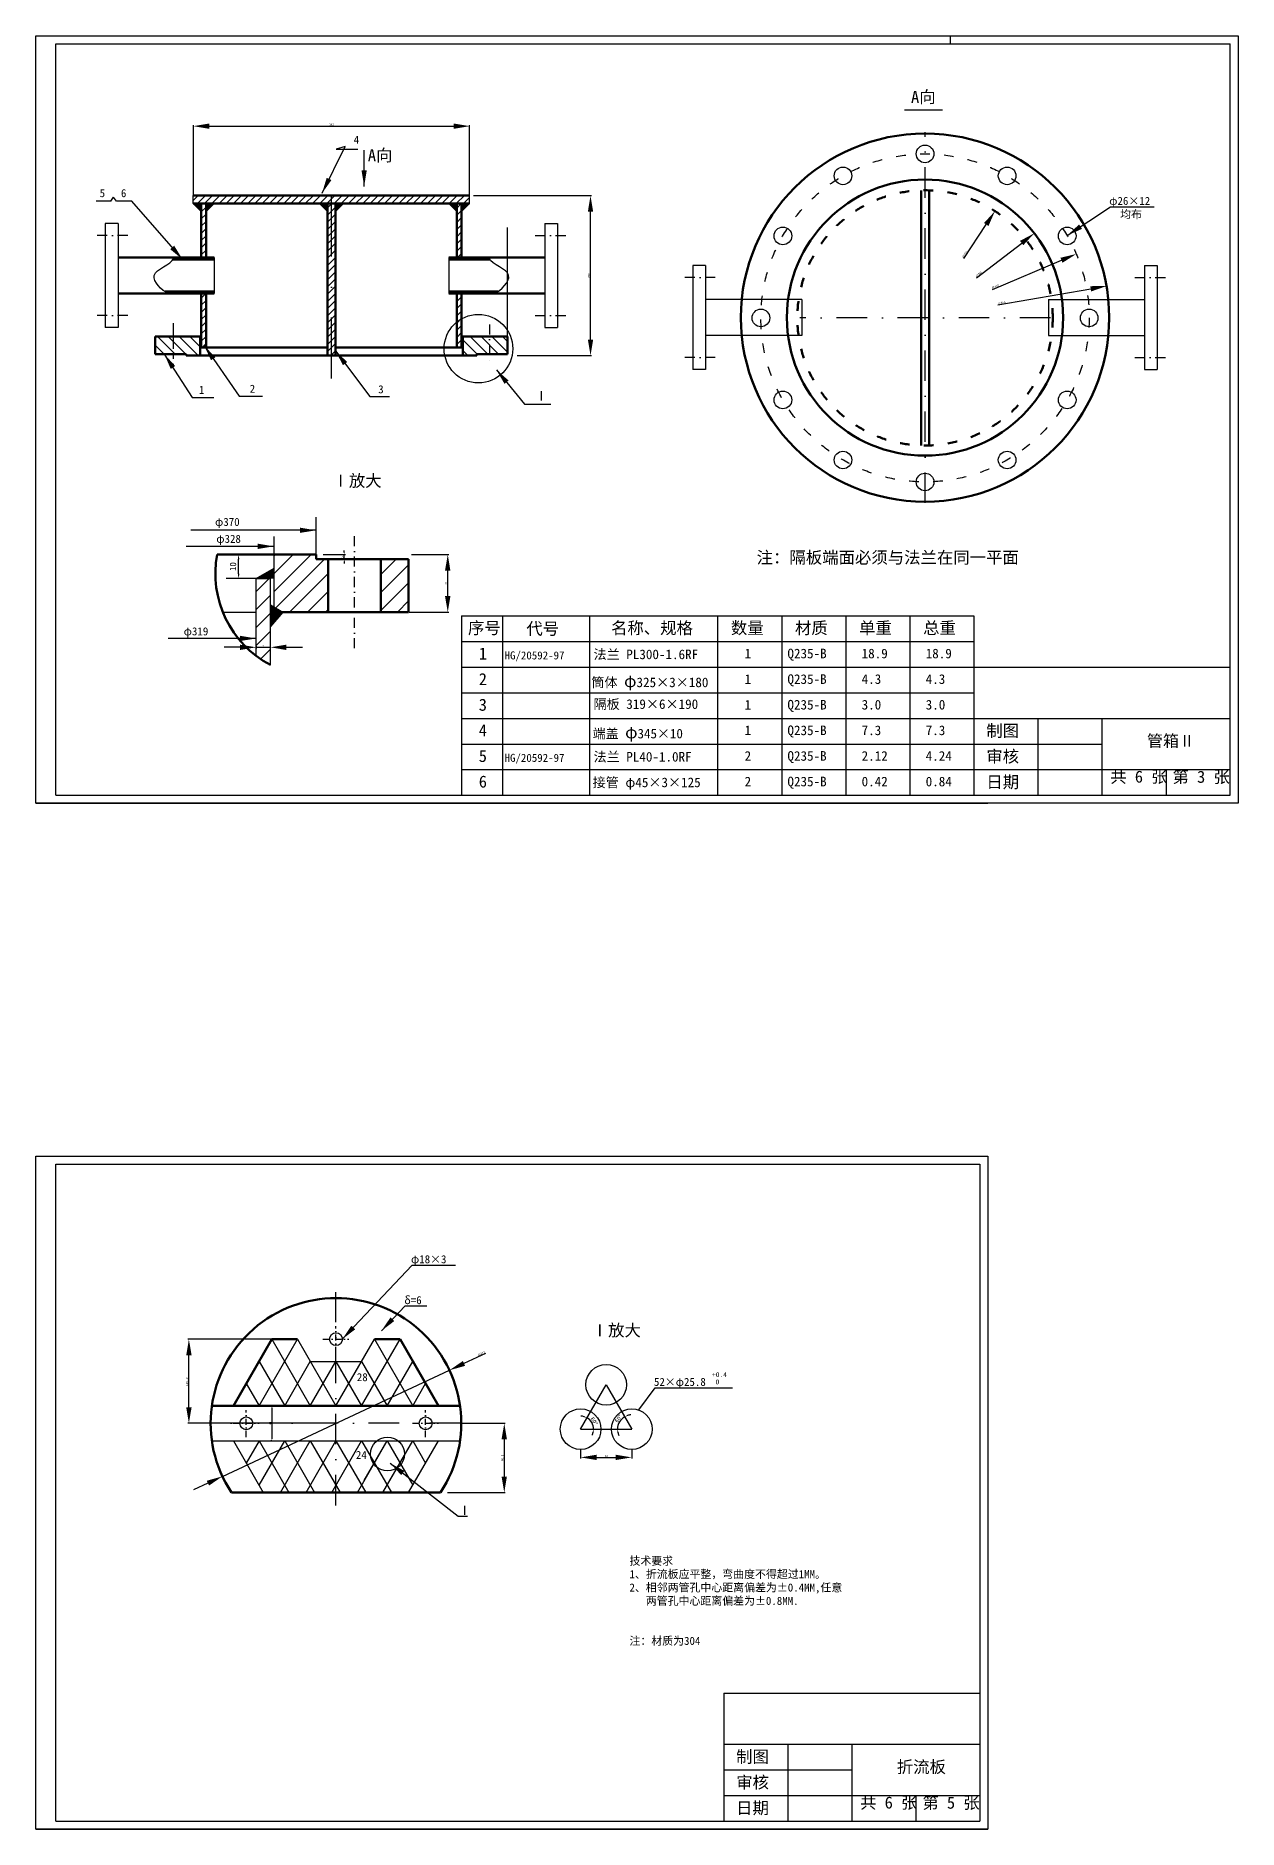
# Model space of a CAD drawing. Header units: millimetres. Extents: x 587 to 7218, y 317 to 4068.
# Drawn here: x 5717 to 7218, y 746 to 2987 of the extents above; entities that cross this region are included whole.
import ezdxf

# ---------------------------------------------------------------- set-up
doc = ezdxf.new("R2010")
doc.units = ezdxf.units.MM
for name, pattern in [('ACAD_ISO03W100', [30, 12, -18]), ('CENTER', [50.8, 31.75, -6.35, 6.35, -6.35]), ('DASHDOTX2', [50.8, 25.4, -12.7, 0, -12.7])]:
    doc.linetypes.add(name, pattern=pattern)
doc.dimstyles.new('ISO-25', dxfattribs={"dimtxt": 2.5, "dimasz": 2.5, "dimexe": 1.25, "dimexo": 0.625, "dimtad": 1, "dimtxsty": 'Standard', "dimcen": 2.5, "dimadec": 0, "dimazin": 0, "dimtfac": 1, "dimtmove": 0, "dimatfit": 3, "dimfxl": 0, "dimarcsym": 0})
doc.dimstyles.new('小标注', dxfattribs={"dimtxt": 3, "dimasz": 2, "dimexe": 1.25, "dimexo": 1, "dimgap": 1, "dimtad": 1, "dimtxsty": 'Standard', "dimcen": 2.5, "dimadec": 0, "dimazin": 0, "dimtfac": 1, "dimtmove": 0, "dimatfit": 3, "dimfxl": 0, "dimarcsym": 0})
pattern_1 = [(45, (36.517, -2495.119), (-11.22532, 11.22532), [])]
pattern_2 = [(45, (416.811, -2272.231), (-4.490128, 4.490128), [])]
pattern_3 = [(315, (411.19, 7718.965), (-6.735192, -6.735192), [])]

# ---------------------------------------------------------------- blocks, each defined once
blk = doc.blocks.new('*D83')
at = {"color": 0, "lineweight": -2}
for p, q in [((6278.2, 1340.7), (6251.4, 1328.2)), ((5949.8, 1187.1), (6233.3, 1319.7)), ((5931.7, 1178.6), (5913.6, 1170.1))]:
    blk.add_line(p, q, dxfattribs=at)
at = {"color": 0}
for points in [[(6250, 1331.2), (6252.9, 1325.2), (6233.3, 1319.7)], [(5930.3, 1181.6), (5933.1, 1175.6), (5949.8, 1187.1)]]:
    blk.add_solid(points, dxfattribs=at)
at = {"layer": 'Defpoints', "color": 0}
for p in [(6233.3, 1319.7), (5949.8, 1187.1)]:
    blk.add_point(p, dxfattribs=at)
at = {"color": 0, "insert": (6273.1, 1340.4), "char_height": 2.5, "attachment_point": 5, "rotation": 25.0715}
blk.add_mtext('∅313', dxfattribs=at)
blk = doc.blocks.new('*D84')
at = {"color": 0, "lineweight": -2}
for start, end in [(120, 180), (94.2811, 107.1406), (192.8594, 205.7189)]:
    blk.add_arc((6461.1, 1246.1), 17.9, start, end, dxfattribs=at)
at = {"color": 0}
for points in [[(6456.1, 1262.6), (6455.6, 1263.8), (6452.2, 1261.6)], [(6443, 1242.1), (6444.4, 1242.2), (6443.2, 1246.1)]]:
    blk.add_solid(points, dxfattribs=at)
at = {"layer": 'Defpoints', "color": 0}
for p in [(6429.1, 1301.6), (6397.1, 1246.1), (6444.3, 1252.3), (6461.1, 1246.1), (6461.1, 1246.1)]:
    blk.add_point(p, dxfattribs=at)
at = {"color": 0, "insert": (6444.3, 1259.4), "char_height": 5, "attachment_point": 5, "rotation": 51.6897}
blk.add_mtext('60°', dxfattribs=at)
blk = doc.blocks.new('*D86')
at = {"color": 0, "lineweight": -2}
blk.add_line((6891.6, 2684.8), (6948, 2728.4), dxfattribs=at)
at = {"color": 0}
blk.add_solid([(6945.9, 2731.1), (6950, 2725.8), (6963.8, 2740.6)], dxfattribs=at)
at = {"layer": 'Defpoints', "color": 0}
for p in [(6963.8, 2740.6), (6690.8, 2529.7)]:
    blk.add_point(p, dxfattribs=at)
at = {"color": 0, "insert": (6894.5, 2689.5), "char_height": 2.5, "attachment_point": 5, "rotation": 37.6834}
blk.add_mtext('∅345', dxfattribs=at)
blk = doc.blocks.new('*D87')
at = {"color": 0, "lineweight": -2}
blk.add_line((6918.3, 2651), (7034.2, 2671.2), dxfattribs=at)
at = {"color": 0}
blk.add_solid([(7033.6, 2674.5), (7034.7, 2667.9), (7053.9, 2674.6)], dxfattribs=at)
at = {"layer": 'Defpoints', "color": 0}
for p in [(7053.9, 2674.6), (6600.7, 2595.8)]:
    blk.add_point(p, dxfattribs=at)
at = {"color": 0, "insert": (6922.9, 2653.7), "char_height": 2.5, "attachment_point": 5, "rotation": 9.8737}
blk.add_mtext('∅460', dxfattribs=at)
blk = doc.blocks.new('*D88')
at = {"color": 0, "lineweight": -2}
blk.add_line((6911.5, 2670.4), (6997.7, 2706.9), dxfattribs=at)
at = {"color": 0}
blk.add_solid([(6996.4, 2710), (6999, 2703.8), (7016.1, 2714.7)], dxfattribs=at)
at = {"layer": 'Defpoints', "color": 0}
for p in [(7016.1, 2714.7), (6638.5, 2555)]:
    blk.add_point(p, dxfattribs=at)
at = {"color": 0, "insert": (6915, 2674), "char_height": 2.5, "attachment_point": 5, "rotation": 22.9276}
blk.add_mtext('∅410', dxfattribs=at)
blk = doc.blocks.new('*D89')
at = {"color": 0, "lineweight": -2}
blk.add_line((6875.9, 2709.1), (6903.7, 2751.5), dxfattribs=at)
at = {"color": 0}
blk.add_solid([(6900.9, 2753.4), (6906.5, 2749.7), (6914.6, 2768.3)], dxfattribs=at)
at = {"layer": 'Defpoints', "color": 0}
for p in [(6914.6, 2768.3), (6739.9, 2501.4)]:
    blk.add_point(p, dxfattribs=at)
at = {"color": 0, "insert": (6876.9, 2714.1), "char_height": 2.5, "attachment_point": 5, "rotation": 56.7971}
blk.add_mtext('∅319', dxfattribs=at)
blk = doc.blocks.new('*D90')
at = {"color": 0, "lineweight": -2}
for p, q in [((6185.9, 2339.1), (6232.4, 2339.1)), ((6231.2, 2287.1), (6231.2, 2319.1)), ((6182.9, 2267.1), (6232.4, 2267.1))]:
    blk.add_line(p, q, dxfattribs=at)
at = {"color": 0}
for points in [[(6227.8, 2319.1), (6234.5, 2319.1), (6231.2, 2339.1)], [(6227.8, 2287.1), (6234.5, 2287.1), (6231.2, 2267.1)]]:
    blk.add_solid(points, dxfattribs=at)
at = {"layer": 'Defpoints', "color": 0}
for p in [(6185.3, 2339.1), (6231.2, 2339.1), (6182.3, 2267.1)]:
    blk.add_point(p, dxfattribs=at)
at = {"color": 0, "insert": (6229.3, 2303.1), "char_height": 2.5, "attachment_point": 5, "rotation": 90}
blk.add_mtext('32', dxfattribs=at)
blk = doc.blocks.new('*D91')
at = {"color": 0, "lineweight": -2}
for p, q in [((5972.5, 2339.1), (5968.8, 2339.1)), ((5970, 2315.1), (5970, 2333.1)), ((5972.5, 2309.1), (5968.8, 2309.1))]:
    blk.add_line(p, q, dxfattribs=at)
at = {"color": 0}
for points in [[(5969, 2333.1), (5971, 2333.1), (5970, 2339.1)], [(5969, 2315.1), (5971, 2315.1), (5970, 2309.1)]]:
    blk.add_solid(points, dxfattribs=at)
at = {"layer": 'Defpoints', "color": 0}
for p in [(5970, 2339.1), (5973.1, 2339.1), (5973.1, 2309.1)]:
    blk.add_point(p, dxfattribs=at)
at = {"color": 0, "insert": (5963, 2324.1), "char_height": 8, "attachment_point": 5, "rotation": 90}
blk.add_mtext('10', dxfattribs=at)
blk = doc.blocks.new('*D67')
at = {"color": 0, "lineweight": -2}
for p, q in [((5971.8, 2223.2), (5951.8, 2223.2)), ((5991.8, 2224.7), (5991.8, 2221.9)), ((5991.8, 2223.2), (6009.8, 2223.2)), ((6009.8, 2223.8), (6009.8, 2224.4)), ((6029.8, 2223.2), (6049.8, 2223.2))]:
    blk.add_line(p, q, dxfattribs=at)
at = {"color": 0}
for points in [[(5971.8, 2226.5), (5971.8, 2219.8), (5991.8, 2223.2)], [(6029.8, 2226.5), (6029.8, 2219.8), (6009.8, 2223.2)]]:
    blk.add_solid(points, dxfattribs=at)
at = {"layer": 'Defpoints', "color": 0}
for p in [(5991.8, 2225.4), (6009.8, 2223.2), (6009.8, 2223.2)]:
    blk.add_point(p, dxfattribs=at)
at = {"color": 0, "insert": (6000.8, 2225), "char_height": 2.5, "attachment_point": 5}
blk.add_mtext('3', dxfattribs=at)
blk = doc.blocks.new('*D68')
at = {"color": 0, "lineweight": -2}
for p, q in [((6075.8, 2339.1), (6103.3, 2339.1)), ((6088.8, 2333.1), (6103.3, 2333.1)), ((6102, 2341.6), (6102, 2344.1)), ((6102, 2333.1), (6102, 2339.1)), ((6102, 2330.6), (6102, 2328.1))]:
    blk.add_line(p, q, dxfattribs=at)
at = {"color": 0}
for points in [[(6101.6, 2341.6), (6102.4, 2341.6), (6102, 2339.1)], [(6101.6, 2330.6), (6102.4, 2330.6), (6102, 2333.1)]]:
    blk.add_solid(points, dxfattribs=at)
at = {"layer": 'Defpoints', "color": 0}
for p in [(6075.1, 2339.1), (6088.2, 2333.1), (6102, 2339.1)]:
    blk.add_point(p, dxfattribs=at)
at = {"color": 0, "insert": (6100.1, 2336.1), "char_height": 2.5, "attachment_point": 5, "rotation": 90}
blk.add_mtext('2', dxfattribs=at)
blk = doc.blocks.new('*D99')
at = {"color": 0, "lineweight": -2}
for p, q in [((5913.5, 2788.4), (5913.5, 2875.7)), ((5933.5, 2874.5), (6238.5, 2874.5)), ((6258.5, 2788.4), (6258.5, 2875.7))]:
    blk.add_line(p, q, dxfattribs=at)
at = {"color": 0}
for points in [[(5933.5, 2877.8), (5933.5, 2871.1), (5913.5, 2874.5)], [(6238.5, 2877.8), (6238.5, 2871.1), (6258.5, 2874.5)]]:
    blk.add_solid(points, dxfattribs=at)
at = {"layer": 'Defpoints', "color": 0}
for p in [(6258.5, 2874.5), (5913.5, 2787.7), (6258.5, 2787.7)]:
    blk.add_point(p, dxfattribs=at)
at = {"color": 0, "insert": (6086, 2876.3), "char_height": 2.5, "attachment_point": 5}
blk.add_mtext('345', dxfattribs=at)
blk = doc.blocks.new('*D69')
at = {"color": 0, "lineweight": -2}
for p, q in [((6010.9, 1358.5), (5906.7, 1358.5)), ((5907.9, 1273.4), (5907.9, 1338.5)), ((6090.9, 1253.4), (5906.7, 1253.4))]:
    blk.add_line(p, q, dxfattribs=at)
at = {"color": 0}
for points in [[(5904.6, 1338.5), (5911.3, 1338.5), (5907.9, 1358.5)], [(5904.6, 1273.4), (5911.3, 1273.4), (5907.9, 1253.4)]]:
    blk.add_solid(points, dxfattribs=at)
at = {"layer": 'Defpoints', "color": 0}
for p in [(5907.9, 1358.5), (6011.6, 1358.5), (6091.6, 1253.4)]:
    blk.add_point(p, dxfattribs=at)
at = {"color": 0, "insert": (5905.9, 1306), "char_height": 2.5, "attachment_point": 5, "rotation": 90}
blk.add_mtext('105,14', dxfattribs=at)
blk = doc.blocks.new('*D71')
at = {"color": 0, "lineweight": -2}
for p, q in [((6263.3, 2787.7), (6410.8, 2787.7)), ((6409.5, 2607.7), (6409.5, 2767.7)), ((6317.9, 2587.7), (6410.8, 2587.7))]:
    blk.add_line(p, q, dxfattribs=at)
at = {"color": 0}
for points in [[(6406.2, 2767.7), (6412.8, 2767.7), (6409.5, 2787.7)], [(6406.2, 2607.7), (6412.8, 2607.7), (6409.5, 2587.7)]]:
    blk.add_solid(points, dxfattribs=at)
at = {"layer": 'Defpoints', "color": 0}
for p in [(6262.6, 2787.7), (6409.5, 2787.7), (6317.2, 2587.7)]:
    blk.add_point(p, dxfattribs=at)
at = {"color": 0, "insert": (6407.6, 2687.7), "char_height": 2.5, "attachment_point": 5, "rotation": 90}
blk.add_mtext('200', dxfattribs=at)
blk = doc.blocks.new('*D101')
at = {"color": 0, "lineweight": -2}
for p, q in [((6247.4, 1253.4), (6303, 1253.4)), ((6301.8, 1233.4), (6301.8, 1186.9)), ((6230.9, 1166.9), (6303, 1166.9))]:
    blk.add_line(p, q, dxfattribs=at)
at = {"color": 0}
for points in [[(6298.4, 1233.4), (6305.1, 1233.4), (6301.8, 1253.4)], [(6298.4, 1186.9), (6305.1, 1186.9), (6301.8, 1166.9)]]:
    blk.add_solid(points, dxfattribs=at)
at = {"layer": 'Defpoints', "color": 0}
for p in [(6246.8, 1253.4), (6230.3, 1166.9), (6301.8, 1166.9)]:
    blk.add_point(p, dxfattribs=at)
at = {"color": 0, "insert": (6299.7, 1210.2), "char_height": 2.5, "attachment_point": 5, "rotation": 90}
blk.add_mtext('86,5', dxfattribs=at)
blk = doc.blocks.new('*D104')
at = {"color": 0, "lineweight": -2}
for start, end in [(74.2112, 88.4224), (0, 60), (331.5776, 345.7888)]:
    blk.add_arc((6397.1, 1246.1), 16.2, start, end, dxfattribs=at)
at = {"color": 0}
for points in [[(6401.8, 1262.3), (6401.2, 1261.1), (6405.2, 1260.2)], [(6412.1, 1242.3), (6413.4, 1242.1), (6413.3, 1246.1)]]:
    blk.add_solid(points, dxfattribs=at)
at = {"layer": 'Defpoints', "color": 0}
for p in [(6429.1, 1301.6), (6397.1, 1246.1), (6397.1, 1246.1), (6412.3, 1251.7), (6461.1, 1246.1)]:
    blk.add_point(p, dxfattribs=at)
at = {"color": 0, "insert": (6414.1, 1256), "char_height": 5, "attachment_point": 5, "rotation": 300}
blk.add_mtext('60°', dxfattribs=at)
blk = doc.blocks.new('*D78')
at = {"color": 0, "lineweight": -2}
for p, q in [((6397.1, 1220.1), (6397.1, 1209.5)), ((6417.1, 1210.8), (6441.1, 1210.8)), ((6461.1, 1220.1), (6461.1, 1209.5))]:
    blk.add_line(p, q, dxfattribs=at)
at = {"color": 0}
for points in [[(6417.1, 1214.1), (6417.1, 1207.5), (6397.1, 1210.8)], [(6441.1, 1214.1), (6441.1, 1207.5), (6461.1, 1210.8)]]:
    blk.add_solid(points, dxfattribs=at)
at = {"layer": 'Defpoints', "color": 0}
for p in [(6397.1, 1220.7), (6461.1, 1220.7), (6461.1, 1210.8)]:
    blk.add_point(p, dxfattribs=at)
at = {"color": 0, "insert": (6429.1, 1212.7), "char_height": 2.5, "attachment_point": 5}
blk.add_mtext('32', dxfattribs=at)
blk = doc.blocks.new('*D79')
at = {"color": 0, "lineweight": -2}
for p, q in [((6010.9, 1275.4), (6010.3, 1275.4)), ((6011.6, 1272.9), (6011.6, 1233.9)), ((6010.9, 1231.4), (6010.3, 1231.4))]:
    blk.add_line(p, q, dxfattribs=at)
at = {"color": 0}
for points in [[(6011.2, 1272.9), (6012, 1272.9), (6011.6, 1275.4)], [(6011.2, 1233.9), (6012, 1233.9), (6011.6, 1231.4)]]:
    blk.add_solid(points, dxfattribs=at)
at = {"layer": 'Defpoints', "color": 0}
for p in [(6011.6, 1275.4), (6011.6, 1231.4), (6011.6, 1231.4)]:
    blk.add_point(p, dxfattribs=at)
at = {"color": 0, "insert": (6009.7, 1253.4), "char_height": 2.5, "attachment_point": 5, "rotation": 90}
blk.add_mtext('44', dxfattribs=at)

msp = doc.modelspace()

# ---------------------------------------------------------------- hatches: boundary and pattern name
h = msp.add_hatch()
h.set_pattern_fill('ANSI31', color=256, scale=2, style=0)
h.set_pattern_definition([(45, (2152.5487, -2308.4515), (-4.490128, 4.490128), [])])
h.paths.add_polyline_path([(6258.454, 2777.726), (6258.454, 2787.726), (5913.454, 2787.726), (5913.454, 2777.726)])
at = {"ltscale": 0.5}
for points in [[(5913.454, 2777.726), (5923.454, 2777.726), (5923.454, 2767.726)], [(5929.454, 2777.726), (5939.454, 2777.726), (5929.454, 2767.726)], [(6080.954, 2777.726), (6070.954, 2777.726), (6080.954, 2767.726)], [(6100.954, 2777.726), (6090.954, 2777.726), (6090.954, 2767.726)], [(6242.454, 2777.726), (6232.454, 2777.726), (6242.454, 2767.726)], [(6258.454, 2777.726), (6248.454, 2777.726), (6248.454, 2767.726)]]:
    msp.add_hatch(color=256, dxfattribs=at).paths.add_polyline_path(points)
h = msp.add_hatch()
h.set_pattern_fill('ANSI31', color=256, scale=2, style=0)
h.set_pattern_definition(pattern_2)
h.paths.add_polyline_path([(5923.454, 2710.226), (5929.454, 2710.226), (5929.454, 2777.726), (5923.454, 2777.726)])
h.paths.add_polyline_path([(5929.454, 2665.226), (5923.454, 2665.226), (5923.454, 2597.726), (5929.454, 2597.726)])
h = msp.add_hatch()
h.set_pattern_fill('ANSI31', color=256, scale=2, style=0)
h.set_pattern_definition(pattern_2)
h.paths.add_polyline_path([(6085.954, 2587.726), (6090.954, 2587.726), (6090.954, 2698.725), (6090.954, 2777.726), (6085.954, 2777.726)])
h.paths.add_polyline_path([(6085.954, 2777.726), (6080.954, 2777.726), (6080.954, 2698.725), (6080.954, 2587.726), (6085.954, 2587.726)])
h = msp.add_hatch()
h.set_pattern_fill('ANSI31', color=256, scale=2, style=0)
h.set_pattern_definition(pattern_2)
h.paths.add_polyline_path([(6248.454, 2777.726), (6242.454, 2777.726), (6242.454, 2710.226), (6248.454, 2710.226)])
h.paths.add_polyline_path([(6248.454, 2665.226), (6242.454, 2665.226), (6242.454, 2629.599, -0.04247092), (6248.454, 2633.699)])
h.paths.add_polyline_path([(6248.454, 2633.699, 0.04247092), (6242.454, 2629.599), (6242.454, 2597.726), (6248.454, 2597.726)])
h = msp.add_hatch(dxfattribs=at)
h.set_pattern_fill('ANSI31', color=256, scale=2, angle=90, style=0)
h.set_pattern_definition([(45, (11755.097, -2272.231), (4.490128, -4.490128), [])])
edge = h.paths.add_edge_path()
edge.add_spline(control_points=[(5888.01, 2707.726), (5888.567, 2708.514), (5889.039, 2709.345), (5889.405, 2710.226)], knot_values=[59.50647783, 59.50647783, 59.50647783, 59.50647783, 62.37035569, 62.37035569, 62.37035569, 62.37035569], degree=3, periodic=0)
edge.add_line((5889.405, 2710.226), (5939.454, 2710.226))
edge.add_line((5939.454, 2710.226), (5939.454, 2707.726))
edge.add_line((5939.454, 2707.726), (5888.01, 2707.726))
edge = h.paths.add_edge_path()
edge.add_spline(control_points=[(5882.826, 2665.226), (5881.288, 2665.847), (5879.694, 2666.701), (5878.118, 2667.726)], knot_values=[0, 0, 0, 0, 4.97665959, 4.97665959, 4.97665959, 4.97665959], degree=3, periodic=0)
edge.add_line((5878.118, 2667.726), (5939.454, 2667.726))
edge.add_line((5939.454, 2667.726), (5939.454, 2665.226))
edge.add_line((5939.454, 2665.226), (5882.826, 2665.226))
h = msp.add_hatch(dxfattribs=at)
h.set_pattern_fill('ANSI31', color=256, scale=2, angle=90, style=0)
h.set_pattern_definition([(135, (416.811, -2272.231), (-4.490128, -4.490128), [])])
edge = h.paths.add_edge_path()
edge.add_spline(control_points=[(6283.898, 2707.726), (6283.341, 2708.514), (6282.869, 2709.345), (6282.503, 2710.226)], knot_values=[59.50647783, 59.50647783, 59.50647783, 59.50647783, 62.37035569, 62.37035569, 62.37035569, 62.37035569], degree=3, periodic=0)
edge.add_line((6282.503, 2710.226), (6232.454, 2710.226))
edge.add_line((6232.454, 2710.226), (6232.454, 2707.726))
edge.add_line((6232.454, 2707.726), (6283.898, 2707.726))
edge = h.paths.add_edge_path()
edge.add_spline(control_points=[(6289.082, 2665.226), (6290.62, 2665.847), (6292.214, 2666.701), (6293.79, 2667.726)], knot_values=[0, 0, 0, 0, 4.97665959, 4.97665959, 4.97665959, 4.97665959], degree=3, periodic=0)
edge.add_line((6293.79, 2667.726), (6232.454, 2667.726))
edge.add_line((6232.454, 2667.726), (6232.454, 2665.226))
edge.add_line((6232.454, 2665.226), (6289.082, 2665.226))
h = msp.add_hatch()
h.set_pattern_fill('ANSI31', color=256, scale=3, style=0)
h.set_pattern_definition(pattern_3)
h.paths.add_polyline_path([(5888.454, 2611.726), (5888.454, 2589.726), (5904.454, 2589.726), (5904.454, 2587.726), (5921.954, 2587.726), (5921.954, 2611.726)])
h.paths.add_polyline_path([(5865.954, 2589.726), (5888.454, 2589.726), (5888.454, 2611.726), (5865.954, 2611.726)])
h = msp.add_hatch()
h.set_pattern_fill('ANSI31', color=256, scale=3, style=0)
h.set_pattern_definition(pattern_3)
h.paths.add_polyline_path([(6283.454, 2589.726), (6267.454, 2589.726), (6267.454, 2587.726), (6249.954, 2587.726), (6249.954, 2611.726), (6283.454, 2611.726)])
h.paths.add_polyline_path([(6283.454, 2611.726), (6305.954, 2611.726), (6305.954, 2589.726), (6283.454, 2589.726)])
h = msp.add_hatch()
h.set_pattern_fill('ANSI31', color=256, scale=5, style=0)
h.set_pattern_definition(pattern_1)
h.paths.add_polyline_path([(6081.79, 2267.14), (6081.79, 2333.14), (6066.79, 2333.14), (6066.79, 2339.14), (6014.29, 2339.14), (6014.29, 2267.14)])
h.paths.add_polyline_path([(6182.29, 2333.14), (6147.79, 2333.14), (6147.79, 2267.14), (6182.29, 2267.14)])
for points in [[(6014.29, 2322.131), (5991.79, 2309.14), (6009.79, 2309.14), (6014.29, 2309.14)], [(6009.79, 2249.14), (6025.379, 2267.14), (6009.79, 2267.14)]]:
    msp.add_hatch(color=256).paths.add_polyline_path(points)
h = msp.add_hatch()
h.set_pattern_fill('ANSI31', color=256, scale=5, style=0)
h.set_pattern_definition(pattern_1)
h.paths.add_polyline_path([(6009.79, 2309.14), (5991.79, 2309.14), (5991.79, 2213.523), (6009.79, 2201.222)])
h = msp.add_hatch(color=256)
h.paths.add_polyline_path([(6014.29, 2273.542), (6014.29, 2267.14), (6025.379, 2267.14)])
h.paths.add_polyline_path([(6009.79, 2267.14), (6014.29, 2267.14), (6014.29, 2273.542), (6009.79, 2276.14)])

# ---------------------------------------------------------------- linework, layer by layer
for p, q in [((6859.062, 2977.322), (6859.062, 2987.322)), ((5741.839, 2977.322), (7208.261, 2977.322)), ((5741.839, 2038.314), (5741.839, 2977.322)), ((7208.261, 2038.314), (7208.261, 2977.322)), ((6066.79, 2339.14), (6066.79, 2386.029)), ((6014.29, 2339.14), (6014.29, 2361.537)), ((6014.29, 2267.14), (6014.29, 2339.14)), ((5991.79, 2309.14), (5954.439, 2309.14)), ((5991.79, 2309.14), (6014.29, 2322.131)), ((5991.79, 2212.642), (5991.79, 2309.14)), ((5991.79, 2309.14), (6009.79, 2309.14)), ((5991.79, 2309.14), (6009.79, 2309.14)), ((6009.79, 2201.222), (6009.79, 2309.14)), ((5950.266, 2267.14), (5991.79, 2267.14)), ((6009.79, 2276.14), (6025.379, 2267.14)), ((6025.379, 2267.14), (6009.79, 2249.14)), ((6248.261, 2262.314), (6888.261, 2262.314)), ((6248.261, 2262.314), (6248.261, 2038.314)), ((6299.521, 2262.314), (6299.521, 2038.314)), ((6408.261, 2262.314), (6408.261, 2038.314)), ((6568.261, 2262.314), (6568.261, 2038.314)), ((6648.261, 2262.314), (6648.261, 2038.314)), ((6728.261, 2262.314), (6728.261, 2038.314)), ((6808.261, 2262.314), (6808.261, 2038.314)), ((6888.261, 2262.314), (6888.261, 2038.314)), ((6248.261, 2230.314), (6888.261, 2230.314)), ((6248.261, 2198.314), (7208.261, 2198.314)), ((6888.261, 2198.314), (7208.261, 2198.314)), ((6248.261, 2166.314), (6888.261, 2166.314)), ((6248.261, 2134.314), (7208.261, 2134.314)), ((6968.261, 2134.314), (6968.261, 2038.314)), ((7048.261, 2134.314), (7048.261, 2038.314)), ((6248.261, 2102.314), (7048.261, 2102.314)), ((6248.261, 2070.314), (7208.261, 2070.314)), ((7128.261, 2070.314), (7128.261, 2038.314)), ((5716.839, 2028.314), (6905.839, 2028.314)), ((5741.839, 2038.314), (7208.261, 2038.314)), ((5741.839, 1577.219), (6895.839, 1577.219)), ((5741.839, 756.219), (5741.839, 1577.219)), ((6895.839, 1577.219), (6895.839, 756.219)), ((5963.575, 1275.4), (6011.575, 1358.539)), ((5995.575, 1275.4), (6043.575, 1358.539)), ((5995.575, 1275.4), (6043.575, 1358.539)), ((6011.575, 1358.539), (6059.575, 1275.4)), ((6011.575, 1358.539), (6043.575, 1358.539)), ((6011.575, 1358.539), (6059.575, 1275.4)), ((6043.575, 1358.539), (6091.575, 1275.4)), ((6091.575, 1275.4), (6139.575, 1358.539)), ((6091.575, 1275.4), (6139.575, 1358.539)), ((6123.575, 1275.4), (6171.575, 1358.539)), ((6139.575, 1358.539), (6187.575, 1275.4)), ((6139.575, 1358.539), (6187.575, 1275.4)), ((6139.575, 1358.539), (6187.575, 1275.4)), ((5995.575, 1330.826), (6027.575, 1275.4)), ((5995.575, 1330.826), (6027.575, 1275.4)), ((6027.575, 1275.4), (6059.575, 1330.826)), ((6059.575, 1275.4), (6091.575, 1330.826)), ((6091.575, 1330.826), (6123.575, 1275.4)), ((6123.575, 1330.826), (6155.575, 1275.4)), ((6123.575, 1330.826), (6155.575, 1275.4)), ((6123.575, 1330.826), (6155.575, 1275.4)), ((6123.575, 1330.826), (6155.575, 1275.4)), ((6155.575, 1275.4), (6187.575, 1330.826)), ((5979.575, 1303.113), (5995.575, 1275.4)), ((6187.575, 1275.4), (6203.575, 1303.113)), ((6397.107, 1246.148), (6429.107, 1301.573)), ((6429.107, 1301.573), (6461.107, 1246.148)), ((6397.107, 1246.148), (6461.107, 1246.148)), ((5936.629, 1231.4), (6246.521, 1231.4)), ((5963.575, 1231.4), (6000.814, 1166.9)), ((5995.575, 1231.4), (5979.575, 1203.687)), ((5995.575, 1175.975), (6027.575, 1231.4)), ((5995.575, 1231.4), (6032.814, 1166.9)), ((6022.336, 1166.9), (6059.575, 1231.4)), ((6027.575, 1231.4), (6064.814, 1166.9)), ((6054.336, 1166.9), (6091.575, 1231.4)), ((6059.575, 1231.4), (6096.814, 1166.9)), ((6086.336, 1166.9), (6123.575, 1231.4)), ((6091.575, 1231.4), (6128.814, 1166.9)), ((6118.336, 1166.9), (6155.575, 1231.4)), ((6123.575, 1231.4), (6160.814, 1166.9)), ((6126.996, 1181.9), (6155.575, 1231.4)), ((6126.996, 1181.9), (6155.575, 1231.4)), ((6150.336, 1166.9), (6187.575, 1231.4)), ((6155.575, 1231.4), (6187.575, 1175.975)), ((6158.996, 1181.9), (6187.575, 1231.4)), ((6182.336, 1166.9), (6219.575, 1231.4)), ((6187.575, 1231.4), (6203.575, 1203.687)), ((6575.839, 916.219), (6575.839, 756.219)), ((6575.839, 916.219), (6895.839, 916.219)), ((6575.839, 852.219), (6895.839, 852.219)), ((6655.839, 852.219), (6655.839, 756.219)), ((6735.839, 852.219), (6735.839, 756.219)), ((6575.839, 820.219), (6735.839, 820.219)), ((6575.839, 788.219), (6895.839, 788.219)), ((6815.839, 788.219), (6815.839, 756.219)), ((5716.839, 746.219), (6905.839, 746.219)), ((5741.839, 756.219), (6895.839, 756.219))]:
    msp.add_line(p, q)
for p, q in [((6801.497, 2894.774), (6848.958, 2894.774)), ((5810.243, 2780.924), (5792.131, 2780.924)), ((5810.243, 2780.924), (5813.848, 2785.768)), ((5817.453, 2780.924), (5813.848, 2785.768)), ((5913.454, 2777.726), (5913.454, 2787.726)), ((6258.454, 2777.726), (6258.454, 2787.726)), ((5923.454, 2767.726), (5913.454, 2777.726)), ((5939.454, 2777.726), (5929.454, 2767.726)), ((6070.954, 2777.726), (6080.954, 2767.726)), ((6090.954, 2767.726), (6100.954, 2777.726)), ((6242.454, 2777.726), (6232.454, 2777.726)), ((6232.454, 2777.726), (6242.454, 2767.726)), ((6248.454, 2777.726), (6248.454, 2767.726)), ((6248.454, 2767.726), (6258.454, 2777.726)), ((5819.454, 2752.726), (5803.454, 2752.726)), ((5803.454, 2752.726), (5803.454, 2622.726)), ((5819.454, 2752.726), (5819.454, 2622.726)), ((6305.954, 2611.726), (6305.954, 2748.036)), ((6352.454, 2752.726), (6368.454, 2752.726)), ((6352.454, 2752.726), (6352.454, 2622.726)), ((6368.454, 2752.726), (6368.454, 2622.726)), ((5939.454, 2710.226), (5939.454, 2665.226)), ((5939.454, 2710.226), (5939.454, 2665.226)), ((6232.454, 2710.226), (6232.454, 2665.226)), ((6537.28, 2700.341), (6537.28, 2570.341)), ((6553.28, 2700.341), (6537.28, 2700.341)), ((6553.28, 2700.341), (6553.28, 2570.341)), ((7101.279, 2700.341), (7117.279, 2700.341)), ((7101.279, 2700.341), (7101.279, 2570.341)), ((7117.279, 2700.341), (7117.279, 2570.341)), ((6673.28, 2657.841), (6553.28, 2657.841)), ((6673.28, 2657.841), (6673.28, 2612.841)), ((6981.279, 2657.841), (7101.279, 2657.841)), ((6981.279, 2657.841), (6981.279, 2612.841)), ((5819.454, 2622.726), (5803.454, 2622.726)), ((6352.454, 2622.726), (6368.454, 2622.726)), ((6673.28, 2612.841), (6553.28, 2612.841)), ((6981.279, 2612.841), (7101.279, 2612.841)), ((6553.28, 2570.341), (6537.28, 2570.341)), ((7101.279, 2570.341), (7117.279, 2570.341)), ((6059.575, 1330.826), (6123.575, 1330.826))]:
    msp.add_line(p, q, dxfattribs=at)
at = {"linetype": 'DASHDOTX2', "ltscale": 1.5}
for p, q in [((6827.28, 2403.539), (6827.28, 2866.842)), ((6983.78, 2634.82), (6670.78, 2634.82)), ((6091.575, 1150.861), (6091.575, 1417.444)), ((6246.825, 1253.4), (5936.325, 1253.4))]:
    msp.add_line(p, q, dxfattribs=at)
at = {"lineweight": 60}
for p, q in [((5913.454, 2787.726), (6258.454, 2787.726)), ((5913.454, 2777.726), (6258.454, 2777.726)), ((5923.454, 2777.726), (5923.454, 2710.226)), ((5929.454, 2777.726), (5923.454, 2777.726)), ((5929.454, 2777.726), (5929.454, 2710.226)), ((6242.454, 2777.726), (6242.454, 2710.226)), ((6242.454, 2777.726), (6248.454, 2777.726)), ((6248.454, 2777.726), (6248.454, 2710.226)), ((5939.454, 2710.226), (5819.454, 2710.226)), ((5939.454, 2707.726), (5888, 2707.726)), ((6232.454, 2710.226), (6352.454, 2710.226)), ((6232.454, 2707.726), (6283.908, 2707.726)), ((5939.454, 2667.726), (5878.118, 2667.726)), ((6232.454, 2667.726), (6293.79, 2667.726)), ((5939.454, 2665.226), (5819.454, 2665.226)), ((5923.454, 2665.226), (5923.454, 2597.726)), ((5929.454, 2665.226), (5929.454, 2597.726)), ((6232.454, 2665.226), (6352.454, 2665.226)), ((6242.454, 2665.226), (6242.454, 2597.726)), ((6248.454, 2665.226), (6248.454, 2597.726)), ((5865.954, 2611.726), (5923.454, 2611.726)), ((5865.954, 2589.726), (5865.954, 2611.726)), ((5921.954, 2611.726), (5921.954, 2587.726)), ((6248.454, 2611.726), (6305.954, 2611.726)), ((6249.954, 2611.726), (6249.954, 2587.726)), ((6305.954, 2611.726), (6305.954, 2589.726)), ((5904.454, 2589.726), (5865.954, 2589.726)), ((5904.454, 2587.726), (5904.454, 2589.726)), ((5904.454, 2587.726), (6267.454, 2587.726)), ((5929.454, 2597.726), (5923.454, 2597.726)), ((5929.454, 2597.726), (6080.954, 2597.726)), ((6090.954, 2597.726), (6242.454, 2597.726)), ((6242.454, 2597.726), (6248.454, 2597.726)), ((6267.454, 2589.726), (6305.954, 2589.726)), ((6267.454, 2587.726), (6267.454, 2589.726)), ((5943.318, 2339.14), (6066.79, 2339.14)), ((6066.79, 2339.14), (6066.79, 2333.14)), ((6066.79, 2333.14), (6182.29, 2333.14)), ((6182.29, 2267.14), (6182.29, 2333.14)), ((6009.79, 2267.14), (6182.29, 2267.14)), ((5963.575, 1275.4), (6011.575, 1358.539)), ((6011.575, 1358.539), (6043.575, 1358.539)), ((6139.575, 1358.539), (6171.575, 1358.539)), ((6171.575, 1358.539), (6219.575, 1275.4)), ((5936.629, 1275.4), (6246.521, 1275.4)), ((6221.997, 1166.9), (5961.152, 1166.9))]:
    msp.add_line(p, q, dxfattribs=at)
at = {"linetype": 'DASHDOTX2', "ltscale": 3}
msp.add_line((6085.954, 2559.115), (6085.954, 2796.93), dxfattribs=at)
at = {"lineweight": 60, "ltscale": 1.5}
for p, q in [((6822.28, 2475.398), (6822.28, 2794.241)), ((6832.28, 2475.398), (6832.28, 2794.241))]:
    msp.add_line(p, q, dxfattribs=at)
at = {"lineweight": 60, "ltscale": 2}
for p, q in [((6080.954, 2698.725), (6080.954, 2777.726)), ((6090.954, 2698.725), (6090.954, 2777.726)), ((6080.954, 2587.726), (6080.954, 2698.725)), ((6090.954, 2587.726), (6090.954, 2698.725))]:
    msp.add_line(p, q, dxfattribs=at)
at = {"linetype": 'DASHDOTX2', "ltscale": 0.5}
for p, q in [((5831.504, 2737.726), (5792.768, 2737.726)), ((6340.404, 2737.726), (6379.141, 2737.726)), ((6565.33, 2685.341), (6526.594, 2685.341)), ((7089.23, 2685.341), (7127.966, 2685.341)), ((5831.504, 2637.726), (5792.768, 2637.726)), ((6283.454, 2626.78), (6283.454, 2578.229)), ((6340.404, 2637.726), (6379.141, 2637.726)), ((6565.33, 2585.341), (6526.594, 2585.341)), ((7089.23, 2585.341), (7127.966, 2585.341)), ((6114.79, 2221.979), (6114.79, 2367.633))]:
    msp.add_line(p, q, dxfattribs=at)
at = {"linetype": 'CENTER'}
msp.add_line((5888.454, 2628.068), (5888.454, 2576.088), dxfattribs=at)
at = {"lineweight": 60, "ltscale": 0.5}
for p, q in [((6081.79, 2267.14), (6081.79, 2333.14)), ((6147.79, 2267.14), (6147.79, 2333.14))]:
    msp.add_line(p, q, dxfattribs=at)
at = {"linetype": 'DASHDOTX2', "ltscale": 0.3}
for p, q in [((6091.478, 1341.343), (6091.478, 1374.939)), ((6075.381, 1358.539), (6107.575, 1358.539)), ((5979.478, 1236.204), (5979.478, 1269.801)), ((6203.478, 1236.204), (6203.478, 1269.801)), ((5963.381, 1253.4), (5995.575, 1253.4)), ((6187.381, 1253.4), (6219.575, 1253.4))]:
    msp.add_line(p, q, dxfattribs=at)
for points in [[(5716.839, 2987.322), (7218.261, 2987.322), (7218.261, 2028.314), (5716.839, 2028.314)], [(5716.839, 1587.219), (6905.839, 1587.219), (6905.839, 746.219), (5716.839, 746.219)]]:
    msp.add_lwpolyline(points, close=True)
at = {"lineweight": 60}
for radius in [230, 172.5]:
    msp.add_circle((6827.28, 2635.191), radius, dxfattribs=at)
for centre, radius in [((6827.28, 2839.82), 11), ((6724.78, 2812.355), 11), ((6929.78, 2812.355), 11), ((6649.745, 2737.32), 11), ((7004.815, 2737.32), 11), ((6622.28, 2634.82), 11), ((6622.28, 2634.82), 11), ((7032.28, 2634.82), 11), ((7032.28, 2634.82), 11), ((6269.547, 2596.394), 42.855), ((6649.745, 2532.32), 11), ((7004.815, 2532.32), 11), ((6724.78, 2457.285), 11), ((6929.78, 2457.285), 11), ((6827.28, 2429.82), 11), ((6091.575, 1358.539), 8), ((6429.107, 1301.573), 25.4), ((5979.575, 1253.4), 8), ((6203.575, 1253.4), 8), ((6397.107, 1246.148), 25.4), ((6461.107, 1246.148), 25.4), ((6155.932, 1214.995), 21.16)]:
    msp.add_circle(centre, radius)
at = {"linetype": 'ACAD_ISO03W100'}
msp.add_circle((6827.28, 2634.82), 205, dxfattribs=at)
at = {"linetype": 'ACAD_ISO03W100', "lineweight": 60}
msp.add_circle((6827.28, 2634.82), 159.5, dxfattribs=at)
at = {"lineweight": 60}
for centre, radius, start, end in [((6069.595, 2314.991), 128.565, 169.173321, 242.291608), ((6091.575, 1253.4), 156.5, 326.446482, 213.553518)]:
    msp.add_arc(centre, radius, start, end, dxfattribs=at)
at = {"ltscale": 0.5}
for points, start_tangent, end_tangent in [([(5882.826, 2665.226), (5864.676, 2687.994), (5889.405, 2710.226)], (-0.92726929, 0.37439507), (0.38335505, 0.92360106)), ([(6289.082, 2665.226), (6307.232, 2687.994), (6282.503, 2710.226)], (0.92726929, 0.37439507), (-0.38335505, 0.92360106))]:
    msp.add_spline(points, degree=3, dxfattribs=dict(at, start_tangent=start_tangent, end_tangent=end_tangent))

# ---------------------------------------------------------------- texts
for s, insert, char_height, width, attachment_point in [('{\\fFangSong_GB2312|b0|i0|c134|p49;\\H1.5x;A向}', (6809.803, 2918.591), 10, 751.11111, 1), ('{\\fFangSong_GB2312|b0|i0|c134|p49;\\H1.5x;A向}', (6131.424, 2845.678), 10, 751.11111, 1), ('{\\fFangSong_GB2312|b0|i0|c134|p49;φ26×12\\P  均布}', (7057.258, 2786.04), 10, 751.11111, 1), ('{\\fFangSong_GB2312|b0|i0|c134|p49;Ⅰ}', (6339.76, 2531.358), 12, 751.11111, 7), ('{\\fFangSong_GB2312|b0|i0|c134|p49;Ⅰ放大}', (6087.243, 2438.88), 15, 751.11111, 1), ('{\\fFangSong_GB2312|b0|i0|c134|p49;φ370}', (5940.559, 2384.872), 10, 751.11111, 1), ('{\\fFangSong_GB2312|b0|i0|c134|p49;φ328}', (5942.109, 2363.737), 10, 751.11111, 1), ('{\\fFangSong_GB2312|b0|i0|c134|p49;注：隔板端面必须与法兰在同一平面}', (6617.013, 2342.943), 15, 828.62015, 1), ('{\\fFangSong_GB2312|b0|i0|c134|p49;φ319}', (5901.399, 2248.154), 10, 751.11111, 1), ('{\\fFangSong_GB2312|b0|i0|c134|p49;\\H1.5x;序号}', (6256.482, 2254.9), 10, 751.11111, 1), ('{\\fFangSong_GB2312|b0|i0|c134|p49;\\H1.5x;代号}', (6329.439, 2254.019), 10, 751.11111, 1), ('{\\fFangSong_GB2312|b0|i0|c134|p49;\\H1.5x;名称、规格}', (6435.13, 2254.9), 10, 751.11111, 1), ('{\\fFangSong_GB2312|b0|i0|c134|p49;\\H1.5x;数量}', (6584.845, 2254.9), 10, 751.11111, 1), ('{\\fFangSong_GB2312|b0|i0|c134|p49;\\H1.5x;材质}', (6664.845, 2254.9), 10, 751.11111, 1), ('{\\fFangSong_GB2312|b0|i0|c134|p49;\\H1.5x;单重}', (6744.845, 2254.9), 10, 751.11111, 1), ('{\\fFangSong_GB2312|b0|i0|c134|p49;\\H1.5x;总重}', (6824.845, 2254.9), 10, 751.11111, 1), ('{\\fFangSong_GB2312|b0|i0|c134|p49;\\H1.5x;1}', (6269.954, 2222.9), 10, 751.11111, 1), ('HG/20592-97', (6302.147, 2218.056), 10, 751.11111, 1), ('{\\fFangSong_GB2312|b0|i0|c134|p49;\\H0.8x;法兰 PL300-1.6RF}', (6413.254, 2220.395), 15, 751.11111, 1), ('{\\fFangSong_GB2312|b0|i0|c134|p49;\\H0.8x;1}', (6601.931, 2221.452), 15, 751.11111, 1), ('{\\H0.8x;Q235-B}', (6655.422, 2221.452), 15, 751.11111, 1), ('{\\H0.8x;18.9}', (6748.074, 2221.452), 15, 751.11111, 1), ('{\\H0.8x;18.9}', (6828.074, 2221.452), 15, 751.11111, 1), ('{\\fFangSong_GB2312|b0|i0|c134|p49;\\H1.5x;2}', (6269.954, 2190.9), 10, 751.11111, 1), ('{\\fFangSong_GB2312|b0|i0|c134|p49;\\H0.8x;筒体 \\H1.25x;φ\\H0.8x;325×3×180}', (6410.522, 2188.395), 15, 751.11111, 1), ('{\\fFangSong_GB2312|b0|i0|c134|p49;\\H0.8x;1}', (6601.931, 2189.452), 15, 751.11111, 1), ('{\\H0.8x;Q235-B}', (6655.422, 2189.452), 15, 751.11111, 1), ('{\\H0.8x;4.3}', (6748.074, 2189.452), 15, 751.11111, 1), ('{\\H0.8x;4.3}', (6828.074, 2189.452), 15, 751.11111, 1), ('{\\fFangSong_GB2312|b0|i0|c134|p49;\\H1.5x;3}', (6269.954, 2158.9), 10, 751.11111, 1), ('\\pt120;{\\fFangSong_GB2312|b0|i0|c134|p49;\\H0.8x;隔板 319×6×190}', (6413.285, 2158.205), 15, 751.11111, 1), ('{\\fFangSong_GB2312|b0|i0|c134|p49;\\H0.8x;1}', (6601.931, 2157.452), 15, 751.11111, 1), ('{\\H0.8x;Q235-B}', (6655.422, 2157.452), 15, 751.11111, 1), ('{\\H0.8x;3.0}', (6748.074, 2157.452), 15, 751.11111, 1), ('{\\H0.8x;3.0}', (6828.074, 2157.452), 15, 751.11111, 1), ('{\\fFangSong_GB2312|b0|i0|c134|p49;\\H1.5x;4}', (6269.954, 2126.9), 10, 751.11111, 1), ('{\\fFangSong_GB2312|b0|i0|c134|p49;\\H0.7931x;端盖 \\H1.261x;φ\\H0.7931x;345×10}', (6412.162, 2124.395), 15, 751.11111, 1), ('{\\fFangSong_GB2312|b0|i0|c134|p49;\\H0.8x;1}', (6601.931, 2125.452), 15, 751.11111, 1), ('{\\H0.8x;Q235-B}', (6655.422, 2125.452), 15, 751.11111, 1), ('{\\H0.8x;7.3}', (6748.074, 2125.452), 15, 751.11111, 1), ('{\\H0.8x;7.3}', (6828.074, 2125.452), 15, 751.11111, 1), ('{\\fFangSong_GB2312|b0|i0|c134|p49;\\H1.5x;制图}', (6903.796, 2126.338), 10, 751.11111, 1), ('{\\fFangSong_GB2312|b0|i0|c134|p49;\\H1.467x;管箱Ⅱ}', (7104.399, 2113.664), 10, 751.11111, 1), ('{\\fFangSong_GB2312|b0|i0|c134|p49;\\H1.5x;5}', (6269.954, 2094.9), 10, 751.11111, 1), ('HG/20592-97', (6302.147, 2090.056), 10, 751.11111, 1), ('{\\fFangSong_GB2312|b0|i0|c134|p49;\\H0.8x;法兰 PL40-1.0RF}', (6413.254, 2092.395), 15, 751.11111, 1), ('{\\fFangSong_GB2312|b0|i0|c134|p49;\\H0.8x;2}', (6601.931, 2093.452), 15, 751.11111, 1), ('{\\H0.8x;Q235-B}', (6655.422, 2093.452), 15, 751.11111, 1), ('{\\H0.8x;2.12}', (6748.074, 2093.452), 15, 751.11111, 1), ('{\\H0.8x;4.24}', (6828.074, 2093.452), 15, 751.11111, 1), ('{\\fFangSong_GB2312|b0|i0|c134|p49;\\H1.5x;审核}', (6903.796, 2094.338), 10, 751.11111, 1), ('{\\fFangSong_GB2312|b0|i0|c134|p49;\\H1.5x;6}', (6269.954, 2062.9), 10, 751.11111, 1), ('{\\fFangSong_GB2312|b0|i0|c134|p49;\\H0.8x;接管 φ45×3×125}', (6412.162, 2060.395), 15, 751.11111, 1), ('{\\fFangSong_GB2312|b0|i0|c134|p49;\\H1.5x;日期}', (6903.796, 2062.338), 10, 751.11111, 1), ('{\\fFangSong_GB2312|b0|i0|c134|p49;\\H0.75x;共 6 张}', (7058.637, 2069.064), 20, 1502.22222, 1), ('{\\fFangSong_GB2312|b0|i0|c134|p49;\\H0.75x;第 3 张}', (7136.348, 2068.879), 20, 1502.22222, 1), ('{\\fFangSong_GB2312|b0|i0|c134|p49;\\H0.8x;2}', (6601.931, 2061.452), 15, 751.11111, 1), ('{\\H0.8x;Q235-B}', (6655.422, 2061.452), 15, 751.11111, 1), ('{\\H0.8x;0.42}', (6748.074, 2061.452), 15, 751.11111, 1), ('{\\H0.8x;0.84}', (6828.074, 2061.452), 15, 751.11111, 1), ('{\\fFangSong_GB2312|b0|i0|c134|p49;φ18×3\\P  }', (6185.238, 1463.448), 10, 751.11111, 1), ('{\\fFangSong_GB2312|b0|i0|c134|p49;δ=6}', (6176.944, 1412.328), 10, 751.11111, 1), ('{\\fFangSong_GB2312|b0|i0|c134|p49;\\H1.5x;Ⅰ放大}', (6411.007, 1377.172), 10, 751.11111, 1), ('{\\fFangSong_GB2312|b0|i0|c134|p49;\\H0.5x;28}', (6117.637, 1316.071), 20, 751.11111, 1), ('{\\fFangSong_GB2312|b0|i0|c134|p49;52×φ25.8}', (6488.696, 1310.126), 10, 751.11111, 1), ('{\\fFangSong_GB2312|b0|i0|c134|p49;\\H0.6x;+0.4}', (6561.154, 1317.247), 10, 751.11111, 1), ('{\\fFangSong_GB2312|b0|i0|c134|p49;\\H0.6x; 0}', (6560.996, 1308.142), 10, 751.11111, 1), ('{\\fFangSong_GB2312|b0|i0|c134|p49;\\H0.5x;24}', (6116.457, 1218.844), 20, 751.11111, 1), ('{\\fFangSong_GB2312|b0|i0|c134|p49;Ⅰ}', (6244.2, 1150.663), 12, 751.11111, 1), ('{\\fFangSong_GB2312|b0|i0|c134|p49;技术要求\\P1、折流板应平整，弯曲度不得超过1MM。\\P2、相邻两管孔中心距离偏差为±0.4MM,任意\\P   两管孔中心距离偏差为±0.8MM.\\P\\P\\P注：材质为304}', (6458.13, 1086.529), 10, 3833.01462, 1), ('{\\fFangSong_GB2312|b0|i0|c134|p49;\\H1.5x;制图}', (6591.374, 844.243), 10, 751.11111, 1), ('{\\fFangSong_GB2312|b0|i0|c134|p49;\\H1.5x;折流板}', (6791.977, 831.569), 10, 751.11111, 1), ('{\\fFangSong_GB2312|b0|i0|c134|p49;\\H1.5x;审核}', (6591.374, 812.243), 10, 751.11111, 1), ('{\\fFangSong_GB2312|b0|i0|c134|p49;\\H0.75x;共 6 张}', (6746.216, 786.969), 20, 1502.22222, 1), ('{\\fFangSong_GB2312|b0|i0|c134|p49;\\H0.75x;第 5 张}', (6823.926, 786.783), 20, 1502.22222, 1), ('{\\fFangSong_GB2312|b0|i0|c134|p49;\\H1.5x;日期}', (6591.374, 780.243), 10, 751.11111, 1)]:
    msp.add_mtext(s, dxfattribs=dict(insert=insert, char_height=char_height, width=width, attachment_point=attachment_point))
at = {"char_height": 10}
for s, insert, attachment_point in [('4', (6113.759, 2862.544), 1), ('5', (5803.288, 2795.765), 3), ('6', (5829.865, 2795.765), 3), (' 1', (5913.528, 2539.953), 7), ('2', (5983.851, 2541.34), 7), ('3', (6144.343, 2540.455), 7)]:
    msp.add_mtext(s, dxfattribs=dict(at, insert=insert, attachment_point=attachment_point))

# ---------------------------------------------------------------- dimensions: what is measured, and where the dimension line sits
dim = msp.add_linear_dim(base=(6258.454, 2874.474), p1=(5913.454, 2787.726), p2=(6258.454, 2787.726), dimstyle='ISO-25', override={"dimasz": 20})
dim.commit()
dim.dimension.update_dxf_attribs({"geometry": '*D99', "text_midpoint": (6085.954, 2876.349)})
for base, p1, p2, angle, picture, middle in [((6409.516, 2787.726), (6317.234, 2587.726), (6262.649, 2787.726), 270, '*D71', (6407.641, 2687.726)), ((5907.945, 1358.539), (6091.575, 1253.4), (6011.575, 1358.539), 90, '*D69', (5905.861, 1305.969)), ((6301.78, 1166.9), (6246.825, 1253.4), (6230.313, 1166.9), 90, '*D101', (6299.697, 1210.15))]:
    dim = msp.add_linear_dim(base=base, p1=p1, p2=p2, angle=angle, dimstyle='ISO-25', override={"dimasz": 20})
    dim.commit()
    dim.dimension.update_dxf_attribs({"geometry": picture, "text_midpoint": middle})
for p1, p2, picture, middle in [((6739.937, 2501.36), (6914.623, 2768.279), '*D89', (6878.517, 2713.11)), ((6690.763, 2529.742), (6963.796, 2740.639), '*D86', (6895.673, 2688.019)), ((6638.475, 2554.958), (7016.084, 2714.681), '*D88', (6915.736, 2672.235)), ((6600.687, 2595.751), (7053.873, 2674.63), '*D87', (6923.216, 2651.889))]:
    dim = msp.add_diameter_dim_2p(p1=p1, p2=p2, dimstyle='ISO-25', override={"dimasz": 20})
    dim.commit()
    dim.dimension.update_dxf_attribs({"geometry": picture, "text_midpoint": middle, "dimtype": 163})
for base, p1, p2, text, override, picture, middle in [((5970.004, 2339.14), (5973.114, 2309.14), (5973.114, 2339.14), '10', {"dimtxt": 8, "dimasz": 6, "dimgap": 3}, '*D91', (5963.004, 2324.14)), ((6231.158, 2339.14), (6182.29, 2267.14), (6185.318, 2339.14), '32', {"dimasz": 20}, '*D90', (6229.283, 2303.14))]:
    dim = msp.add_linear_dim(base=base, p1=p1, p2=p2, angle=90, text=text, dimstyle='ISO-25', override=override)
    dim.commit()
    dim.dimension.update_dxf_attribs({"geometry": picture, "text_midpoint": middle})
dim = msp.add_linear_dim(base=(6102.007, 2339.14), p1=(6088.214, 2333.14), p2=(6075.144, 2339.14), angle=90, text='2', dimstyle='ISO-25')
dim.commit()
dim.dimension.update_dxf_attribs({"geometry": '*D68', "text_midpoint": (6100.132, 2336.14)})
for base, p1, p2, text, picture, middle in [((6009.79, 2223.172), (5991.79, 2225.37), (6009.79, 2223.172), '3', '*D67', (6000.79, 2225.047)), ((6461.107, 1210.797), (6397.107, 1220.748), (6461.107, 1220.748), '32', '*D78', (6429.107, 1212.672))]:
    dim = msp.add_linear_dim(base=base, p1=p1, p2=p2, text=text, dimstyle='ISO-25', override={"dimasz": 20})
    dim.commit()
    dim.dimension.update_dxf_attribs({"geometry": picture, "text_midpoint": middle})
dim = msp.add_diameter_dim_2p(p1=(5949.82, 1187.084), p2=(6233.329, 1319.717), dimstyle='ISO-25', override={"dimasz": 20})
dim.commit()
dim.dimension.update_dxf_attribs({"geometry": '*D83', "text_midpoint": (6273.106, 1340.396)})
dim = msp.add_angular_dim_2l(base=(6444.325, 1252.256), line1=((6397.107, 1246.148), (6461.107, 1246.148)), line2=((6429.107, 1301.573), (6461.107, 1246.148)), dimstyle='小标注', override={"dimtxt": 5, "dimasz": 4})
dim.commit()
dim.dimension.update_dxf_attribs({"geometry": '*D84', "text_midpoint": (6447.093, 1257.219), "dimtype": 162})
dim = msp.add_angular_dim_2l(base=(6412.3, 1251.678), line1=((6397.107, 1246.148), (6429.107, 1301.573)), line2=((6397.107, 1246.148), (6461.107, 1246.148)), dimstyle='小标注', override={"dimtxt": 5, "dimasz": 4})
dim.commit()
dim.dimension.update_dxf_attribs({"geometry": '*D104', "text_midpoint": (6414.14, 1255.982)})
dim = msp.add_linear_dim(base=(6011.575, 1231.4), p1=(6011.575, 1275.4), p2=(6011.575, 1231.4), angle=90, dimstyle='ISO-25')
dim.commit()
dim.dimension.update_dxf_attribs({"geometry": '*D79', "text_midpoint": (6009.7, 1253.4)})

# ---------------------------------------------------------------- leaders
at = {"annotation_type": 0, "has_hookline": 1, "hookline_direction": 0, "text_width": 6.667}
msp.add_leader([(6074.158, 2790.563), (6102.896, 2849.144), (6091.759, 2845.544), (6111.759, 2845.544)], dimstyle='ISO-25', override={"dimasz": 20}, dxfattribs=at)
for points, override in [([(6126.799, 2799.267), (6126.799, 2844.572)], {"dimasz": 20}), ([(5900.216, 2707.726), (5836.82, 2780.924), (5817.453, 2780.924)], {"dimasz": 20}), ([(7004.816, 2737.817), (7058.767, 2773.612), (7113.62, 2773.612)], {"dimasz": 20}), ([(5926.91, 2600.27), (5970.621, 2536.895), (5999.822, 2536.895)], {"dimasz": 20}), ([(5877.189, 2589.726), (5912.056, 2535.446), (5938.97, 2535.446)], {"dimasz": 20}), ([(6090.954, 2593.689), (6134.087, 2536.661), (6158.498, 2536.661)], {"dimasz": 20}), ([(6291.878, 2569.986), (6327.22, 2527.219), (6359.919, 2527.219)], {"dimasz": 20}), ([(6066.514, 2369.417), (5910.284, 2369.417)], {"dimasz": 20}), ([(6014.014, 2349.374), (5904.373, 2349.374)], {"dimasz": 20}), ([(5991.79, 2234.278), (5882.149, 2234.278)], {"dimasz": 20}), ([(6099.475, 1358.539), (6186.747, 1451.02), (6240.895, 1451.02)], {"dimasz": 20}), ([(6148.301, 1369.001), (6178.002, 1400.139), (6205.082, 1400.139)], {"dimasz": 20}), ([(6469.697, 1270.051), (6490.205, 1297.698), (6586.939, 1297.698)], {"dimgap": 2, "dimtad": 0}), ([(6159.273, 1203.595), (6244.189, 1137.325), (6256.03, 1137.342)], {"dimasz": 20})]:
    msp.add_leader(points, dimstyle='ISO-25', override=override)

doc.saveas('drawing.dxf')
